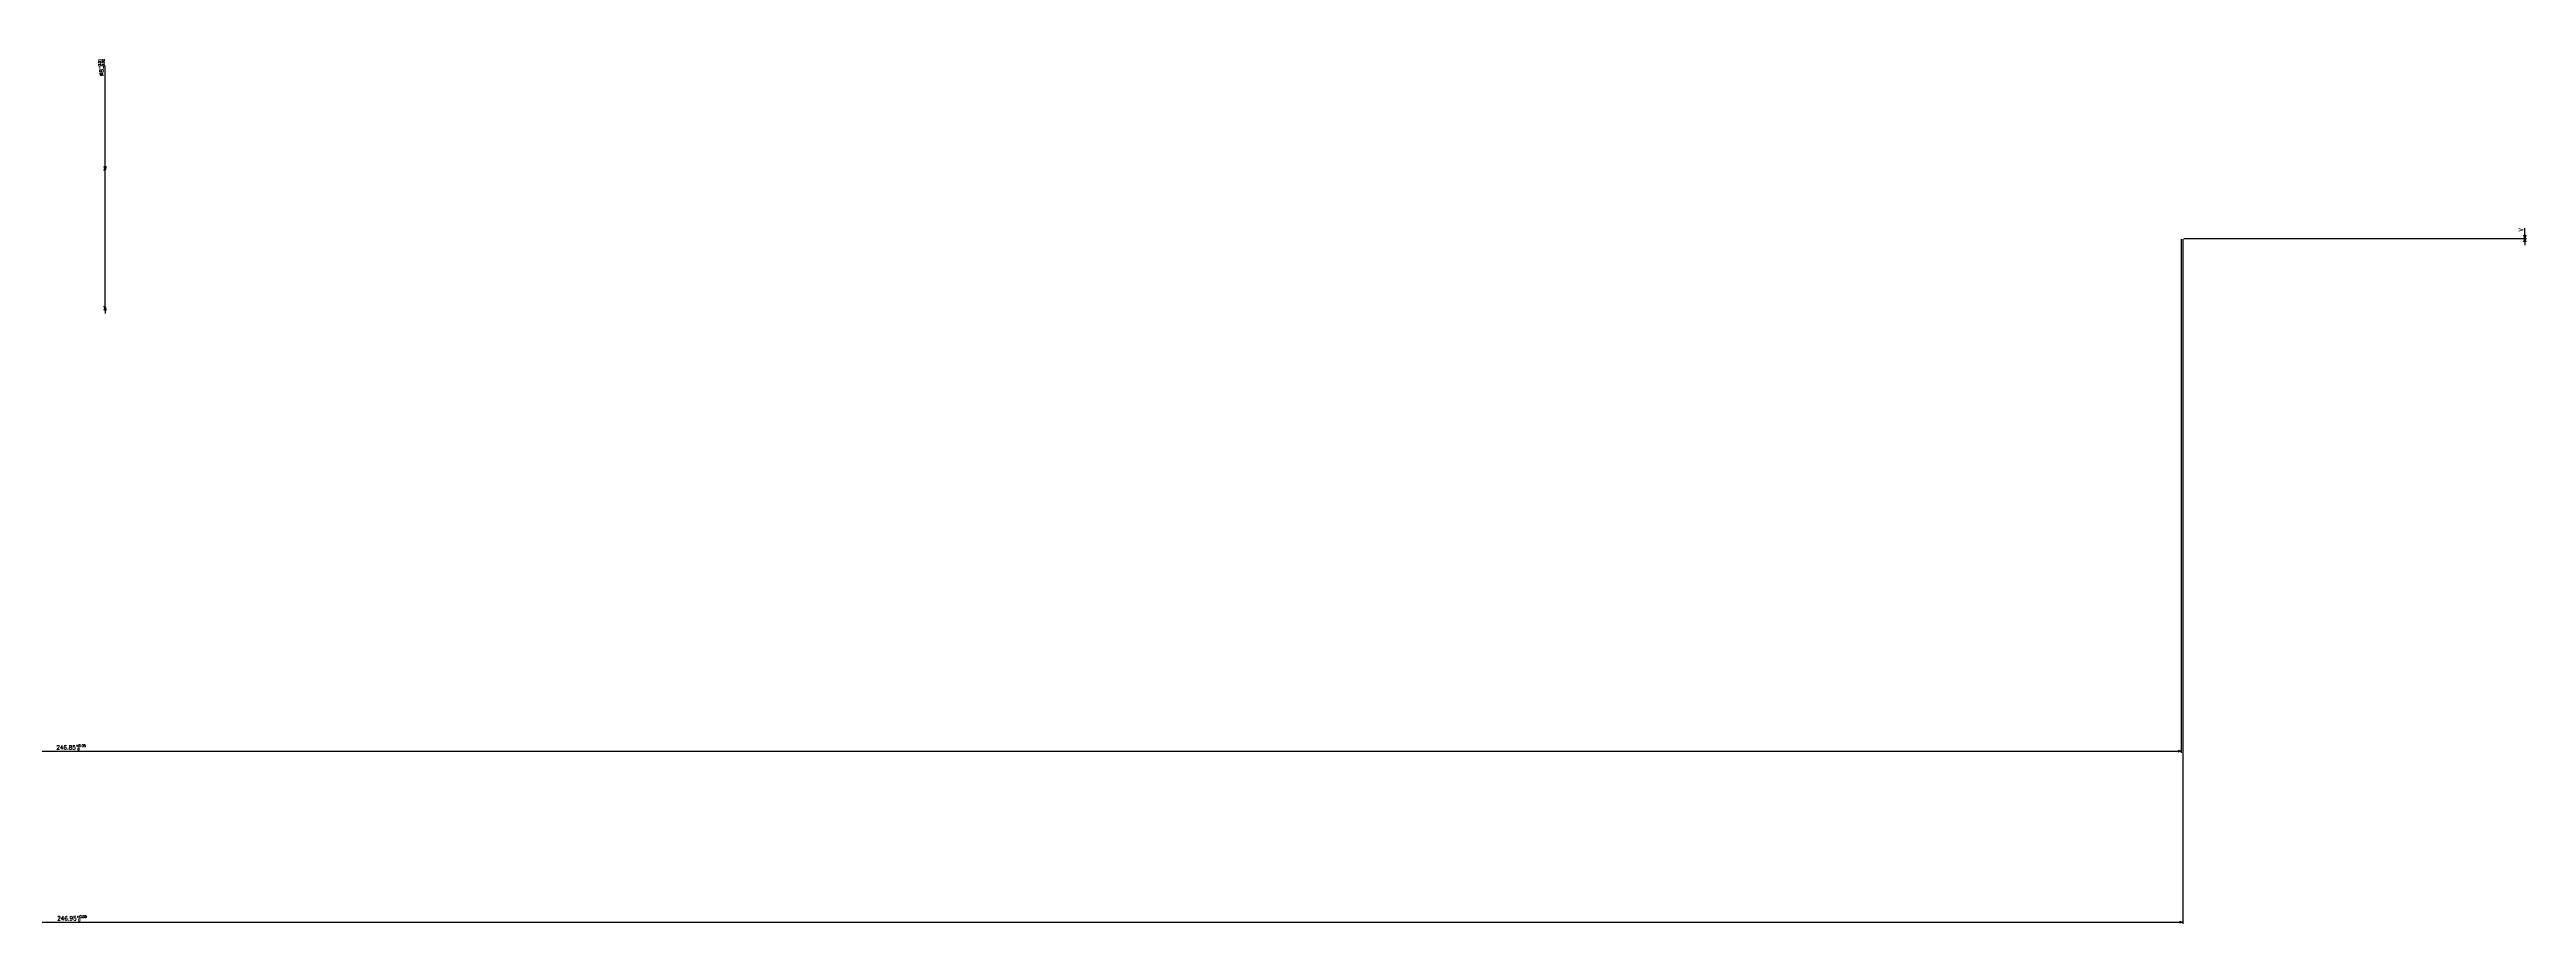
# Model space of a CAD drawing. Extents: x -9347 to 2670, y -401 to 11650.
# Drawn here: x 1222 to 2670, y -401 to 111 of the extents above; entities that cross this region are included whole.
import ezdxf

# ---------------------------------------------------------------- set-up
doc = ezdxf.new("R2010")
doc.units = 0
doc.header["$PDMODE"] = 34
doc.header["$PDSIZE"] = 2
doc.layers.get('0').update_dxf_attribs({"linetype": 'CONTINUOUS'})
doc.layers.get('DEFPOINTS').update_dxf_attribs({"linetype": 'CONTINUOUS'})
doc.layers.add('front_dimension', color=7, linetype='CONTINUOUS', lineweight=13)
doc.styles.add('STYLE1', font='simplex.shx', dxfattribs={"bigfont": 'bigfont.shx'})
doc.dimstyles.new('1A3', dxfattribs={"dimscale": 0, "dimtxt": 2.4, "dimasz": 2, "dimexe": 1, "dimexo": 0.5, "dimgap": 1, "dimtad": 1, "dimlfac": -1, "dimdsep": 46, "dimtxsty": 'STYLE1', "dimblk": 'OPEN30', "dimcen": 1, "dimclrd": 1, "dimclre": 1, "dimclrt": 2, "dimadec": 1, "dimazin": 2, "dimtol": 1, "dimtm": 1e-08, "dimtfac": 0.6, "dimtdec": 3, "dimtmove": 0, "dimatfit": 0, "dimldrblk": 'OPEN30', "dimfxl": 1, "dimtolj": 1, "dimarcsym": 0})

# ---------------------------------------------------------------- blocks, each defined once
blk = doc.blocks.new('_Open30')
at = {"color": 0, "linetype": 'ByBlock', "lineweight": -2}
for p, q in [((-1, 0.27), (0, 0)), ((0, 0), (-1, -0.27)), ((0, 0), (-1, 0))]:
    blk.add_line(p, q, dxfattribs=at)
blk = doc.blocks.new('*D46')
at = {"layer": 'DEFPOINTS', "color": 0, "lineweight": 13, "transparency": 16777216}
for p in [(0, 0), (2468.5, 0), (2468.5, -300)]:
    blk.add_point(p, dxfattribs=at)
at = {"layer": 'front_dimension', "color": 1, "lineweight": -2, "transparency": 16777216}
for p, q in [((0, -0.5), (0, -301)), ((2468.5, -0.5), (2468.5, -301)), ((2, -300), (2466.5, -300))]:
    blk.add_line(p, q, dxfattribs=at)
at = {"layer": 'front_dimension', "color": 1, "lineweight": -2, "transparency": 16777216, "xscale": 2, "yscale": 2, "zscale": 2, "rotation": 180}
blk.add_blockref('_Open30', (0, -300), dxfattribs=at)
at = {"layer": 'front_dimension', "color": 1, "lineweight": -2, "transparency": 16777216, "xscale": 2, "yscale": 2, "zscale": 2}
blk.add_blockref('_Open30', (2468.5, -300), dxfattribs=at)
at = {"layer": 'front_dimension', "color": 2, "lineweight": 13, "transparency": 16777216, "insert": (1234.25, -297.8), "char_height": 2.4, "attachment_point": 5, "style": 'STYLE1'}
blk.add_mtext('\\A1;\\A1;246.85{\\H1.440000;\\S+0.05^  0;}', dxfattribs=at)
blk = doc.blocks.new('*D47')
at = {"layer": 'DEFPOINTS', "color": 0, "lineweight": 13, "transparency": 16777216}
for p in [(0, 0), (2469.5, 0), (2469.5, -400)]:
    blk.add_point(p, dxfattribs=at)
at = {"layer": 'front_dimension', "color": 1, "lineweight": -2, "transparency": 16777216}
for p, q in [((0, -0.5), (0, -401)), ((2469.5, -0.5), (2469.5, -401)), ((2, -400), (2467.5, -400))]:
    blk.add_line(p, q, dxfattribs=at)
at = {"layer": 'front_dimension', "color": 1, "lineweight": -2, "transparency": 16777216, "xscale": 2, "yscale": 2, "zscale": 2, "rotation": 180}
blk.add_blockref('_Open30', (0, -400), dxfattribs=at)
at = {"layer": 'front_dimension', "color": 1, "lineweight": -2, "transparency": 16777216, "xscale": 2, "yscale": 2, "zscale": 2}
blk.add_blockref('_Open30', (2469.5, -400), dxfattribs=at)
at = {"layer": 'front_dimension', "color": 2, "lineweight": 13, "transparency": 16777216, "insert": (1234.75, -397.8), "char_height": 2.4, "attachment_point": 5, "style": 'STYLE1'}
blk.add_mtext('\\A1;\\A1;246.95{\\H1.440000;\\S+0.05^  0;}', dxfattribs=at)
blk = doc.blocks.new('*D48')
at = {"layer": 'DEFPOINTS', "color": 0, "lineweight": 13, "transparency": 16777216}
for p in [(1254.2, 40), (1254.2, 40), (1254.2, -40)]:
    blk.add_point(p, dxfattribs=at)
at = {"layer": 'front_dimension', "color": 1, "lineweight": -2, "transparency": 16777216}
for p, q in [((1254.2, 42), (1254.2, 101.0005)), ((1253.7, 40), (1253.2, 40)), ((1254.2, -40), (1254.2, 40)), ((1253.7, -40), (1253.2, -40)), ((1254.2, -42), (1254.2, -44))]:
    blk.add_line(p, q, dxfattribs=at)
at = {"layer": 'front_dimension', "color": 1, "lineweight": -2, "transparency": 16777216, "xscale": 2, "yscale": 2, "zscale": 2}
for p, rotation in [((1254.2, 40), 270), ((1254.2, -40), 90)]:
    blk.add_blockref('_Open30', p, dxfattribs=dict(at, rotation=rotation))
at = {"layer": 'front_dimension', "color": 2, "lineweight": 13, "transparency": 16777216, "insert": (1252, 100), "char_height": 2.4, "attachment_point": 5, "rotation": 90, "style": 'STYLE1'}
blk.add_mtext('\\A1;\\A1;%%c8{\\H1.440000;\\S-0.01^ -0.02;}', dxfattribs=at)
blk = doc.blocks.new('*D49')
at = {"layer": 'DEFPOINTS', "color": 0, "lineweight": 13, "transparency": 16777216}
for p in [(2469.5, 0), (2469.5, 0), (2669.5, 0)]:
    blk.add_point(p, dxfattribs=at)
at = {"layer": 'front_dimension', "color": 1, "lineweight": -2, "transparency": 16777216}
for p, q in [((2669.5, 2), (2669.5, 6.001)), ((2470, 0), (2670.5, 0)), ((2470, 0), (2670.5, 0)), ((2669.5, -2), (2669.5, -4))]:
    blk.add_line(p, q, dxfattribs=at)
at = {"layer": 'front_dimension', "color": 1, "lineweight": -2, "transparency": 16777216, "xscale": 2, "yscale": 2, "zscale": 2}
for rotation in [270, 90]:
    blk.add_blockref('_Open30', (2669.5, 0), dxfattribs=dict(at, rotation=rotation))
at = {"layer": 'front_dimension', "color": 2, "lineweight": 13, "transparency": 16777216, "insert": (2667.3, 5.0005), "char_height": 2.4, "attachment_point": 5, "rotation": 90, "style": 'STYLE1'}
blk.add_mtext('\\A1;\\A1;V', dxfattribs=at)

msp = doc.modelspace()

# ---------------------------------------------------------------- dimensions: what is measured, and where the dimension line sits
at = {"layer": 'front_dimension', "lineweight": 13}
for base, p1, p2, text, override, picture, middle in [((1254.2, 40), (1254.2, -40), (1254.2, 40), '\\A1;%%c8{\\H1.440000;\\S-0.01^ -0.02;}', {"dimscale": 1, "dimpost": '%%c<>', "dimtp": -0.01, "dimtm": 0.02}, '*D48', (1254.2, 100)), ((2669.5, 0), (2469.5, 0), (2469.5, 0), '\\A1;V', {"dimscale": 1, "dimpost": '%%c<>', "dimtp": 0.01, "dimtm": 0.01}, '*D49', (2669.5, 5.001))]:
    dim = msp.add_linear_dim(base=base, p1=p1, p2=p2, angle=90, text=text, dimstyle='1A3', override=override, dxfattribs=at)
    dim.commit()
    dim.dimension.update_dxf_attribs({"geometry": picture, "text_midpoint": middle, "dimtype": 160})
for base, p2, text, picture, middle in [((2468.5, -300), (2468.5, 0), '\\A1;246.85{\\H1.440000;\\S+0.05^  0;}', '*D46', (1234.25, -297.8)), ((2469.5, -400), (2469.5, 0), '\\A1;246.95{\\H1.440000;\\S+0.05^  0;}', '*D47', (1234.75, -397.8))]:
    dim = msp.add_linear_dim(base=base, p1=(0, 0), p2=p2, text=text, dimstyle='1A3', override={"dimscale": 1, "dimtp": 0.05, "dimtm": 0}, dxfattribs=at)
    dim.commit()
    dim.dimension.update_dxf_attribs({"geometry": picture, "text_midpoint": middle})

doc.saveas('drawing.dxf')
